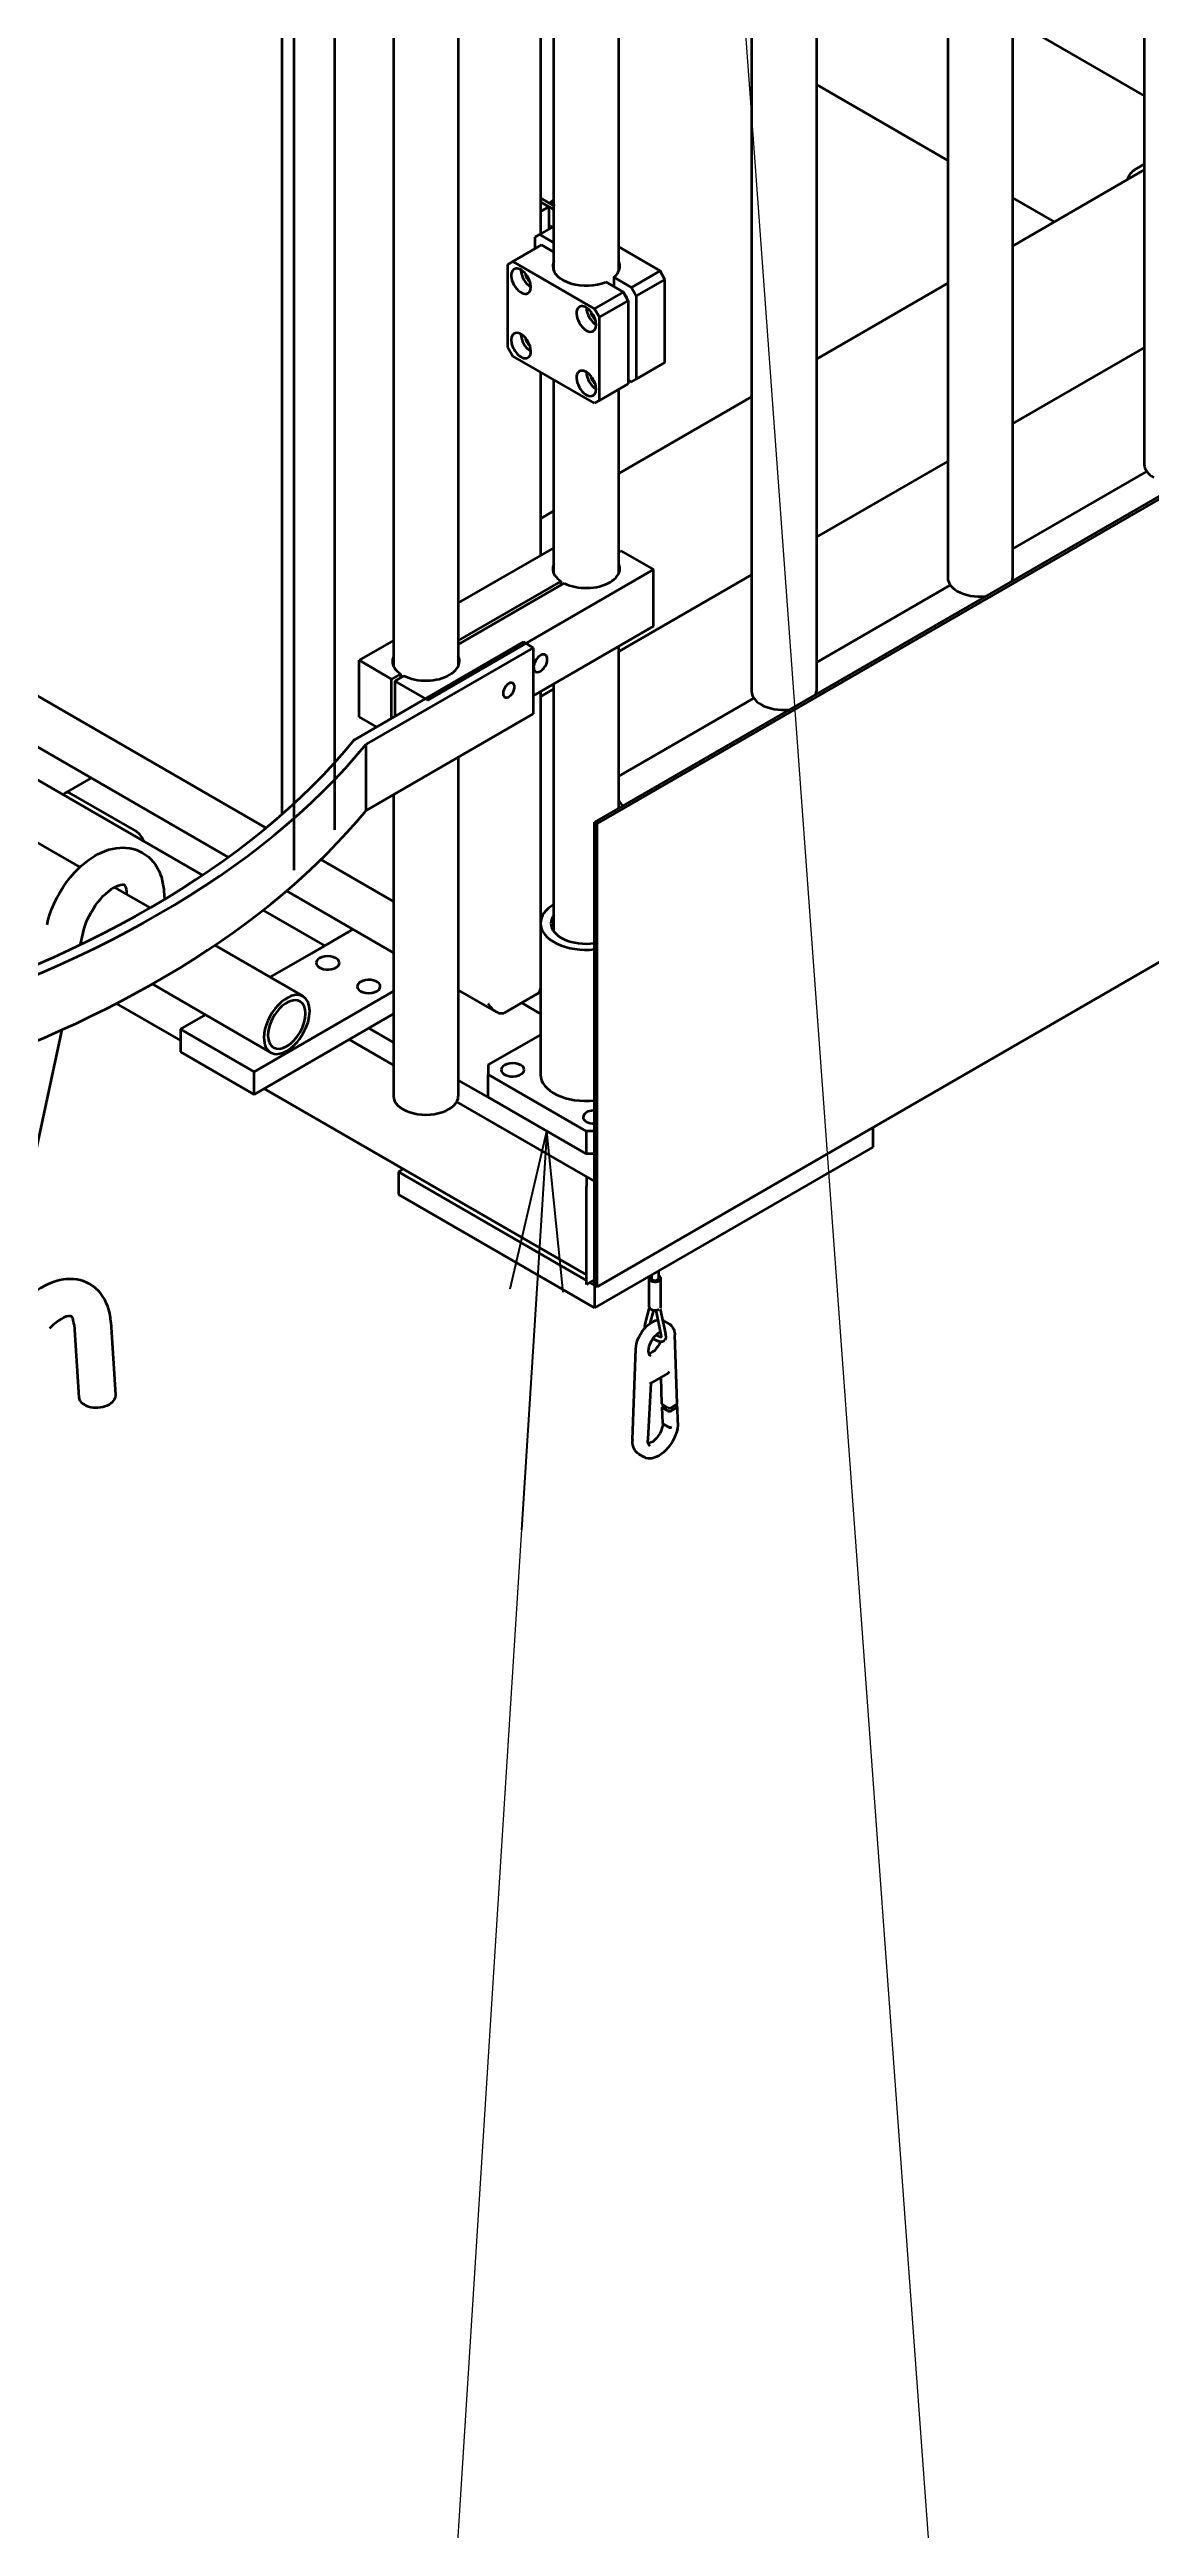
# Model space of a CAD drawing. Header units: millimetres. Extents: x -73083 to 81340, y -6859 to 6812.
# Drawn here: x -58181 to -57707, y -3440 to -2371 of the extents above; entities that cross this region are included whole.
import ezdxf

# ---------------------------------------------------------------- set-up
doc = ezdxf.new("R2010")
doc.units = ezdxf.units.MM
doc.layers.add('word_dim', color=253, linetype='Continuous')
doc.styles.get("Standard").update_dxf_attribs({"font": 'romans.shx', "bigfont": 'bigfont.shx'})
doc.dimstyles.new('STANDARD 1-23', dxfattribs={"dimscale": 23, "dimtxt": 3.5, "dimasz": 3, "dimexe": 1, "dimexo": 0, "dimgap": 1, "dimtad": 3, "dimdsep": 46, "dimtxsty": 'Standard', "dimblk1": 'OPEN', "dimblk2": 'OPEN', "dimsah": 1, "dimcen": 0, "dimclrd": 256, "dimclre": 256, "dimclrt": 3, "dimazin": 2, "dimtfac": 1, "dimtmove": 0, "dimatfit": 3, "dimldrblk": 'OPEN', "dimfxl": 0, "dimtolj": 1, "dimtzin": 0, "dimlwd": 13, "dimlwe": 13, "dimarcsym": 0})

# ---------------------------------------------------------------- blocks, each defined once
blk = doc.blocks.new('A$C7FC73B9A')
at = {"color": 7, "lineweight": 35}
for p, q in [((1979.1, 3565.3), (1979.1, 2695)), ((1922.2, 3528.6), (1922.2, 2646)), ((1894.2, 3516.3), (1894.2, 2646)), ((1837.4, 3479.6), (1837.4, 2597)), ((1809.4, 3467.3), (1809.4, 2597)), ((1682.7, 3278.9), (1682.7, 2607.8)), ((1654.7, 3262.8), (1654.7, 2607.8)), ((1724, 2778.4), (1724, 3262.3)), ((1752, 2778.4), (1752, 3258.2)), ((1629.3, 2537.2), (1629.3, 3240.7)), ((1611.8, 2519.7), (1611.8, 3224)), ((1606.6, 2544), (1606.6, 3219.5)), ((1718.3, 2794.5), (1718.3, 3105.2)), ((1922.2, 2887), (1979.1, 2854.2)), ((1837.4, 2859.1), (1894.2, 2826.3)), ((2236.6, 2826.3), (1741.6, 2540.5)), ((2237.6, 2825.6), (1742.7, 2539.9)), ((1922.2, 2789.3), (1979.1, 2822.2)), ((1922.2, 2810.1), (1940.2, 2799.7)), ((1741.6, 2762.2), (1706.2, 2782.7)), ((1769.9, 2778.6), (1752, 2788.9)), ((1704.1, 2745.5), (1704.1, 2781.4)), ((1772, 2739), (1772, 2774.9)), ((1837.4, 2740.4), (1894.2, 2773.2)), ((1756.1, 2765.7), (1756.1, 2729.8)), ((1759.6, 2767.8), (1759.6, 2731.8)), ((1743.7, 2722.6), (1743.7, 2758.6)), ((1599.6, 2538), (1248.3, 2740.8)), ((1741.6, 2721.4), (1706.2, 2741.8)), ((1922.2, 2712.5), (1979.1, 2745.3)), ((1718.3, 2655.7), (1718.3, 2734.9)), ((1724, 2647.8), (1724, 2731.5)), ((1248.3, 2718.7), (1583.3, 2525.4)), ((1752, 2647.8), (1752, 2727.5)), ((1752, 2691.1), (1809.4, 2724.2)), ((1248.3, 2704.5), (1572.1, 2517.6)), ((1837.4, 2663.5), (1894.2, 2696.3)), ((1980.1, 2691.9), (1922.2, 2658.5)), ((1248.3, 2677.3), (1519.1, 2521)), ((1724, 2659), (1682.7, 2635.2)), ((1669.5, 2593.2), (1767, 2649.6)), ((1727.1, 2644.5), (1682.7, 2618.9)), ((1682.7, 2617.2), (1728.5, 2643.7)), ((1752, 2614.2), (1809.4, 2647.3)), ((1767, 2625.1), (1767, 2649.6)), ((1895.2, 2642.9), (1837.4, 2609.5)), ((1767, 2625.1), (1715.1, 2595.1)), ((1742.7, 2339.8), (2236.6, 2625)), ((1710.9, 2618.3), (1637.9, 2576.1)), ((1639.8, 2585.9), (1639.8, 2610.4)), ((1715.1, 2615.8), (1642.9, 2574.1)), ((1715.1, 2615.8), (1715.1, 2587.3)), ((1752, 2546.5), (1752, 2616.4)), ((1724, 2493.2), (1724, 2600.3)), ((1718.3, 2496.9), (1718.3, 2596.9)), ((1810.4, 2594), (1752, 2560.3)), ((1715.1, 2587.3), (1642.9, 2545.5)), ((1642.9, 2545.5), (1642.9, 2574.1)), ((1682.7, 2568.6), (1682.7, 2422.2)), ((1515.3, 2552.7), (1543.6, 2536.4)), ((1654.7, 2552.4), (1654.7, 2422.2)), ((1741.6, 2340.4), (1741.6, 2540.5)), ((1742.7, 2339.8), (1742.7, 2539.9)), ((1654.7, 2506.2), (1623.3, 2524.3)), ((1608.5, 2510.8), (1654.7, 2484.1)), ((1598.3, 2502.5), (1625, 2487.1)), ((1619.2, 2483.7), (1637.3, 2494.2)), ((1718.3, 2431.5), (1718.3, 2496.8)), ((1577.5, 2487.3), (1615.6, 2465.3)), ((1601.4, 2473.5), (1619.2, 2483.7)), ((1534.9, 2462.2), (1562.7, 2446.2)), ((1550.4, 2470.6), (1601.6, 2441)), ((1654.7, 2467.5), (1594.5, 2432.7)), ((1500.3, 2398.5), (1511.6, 2450.9)), ((1562.7, 2451.1), (1594.5, 2432.7)), ((1654.7, 2457.7), (1594.5, 2422.9)), ((1594.5, 2422.9), (1562.7, 2441.3)), ((1654.7, 2435.5), (1635.5, 2446.6)), ((1695.6, 2435.6), (1718.3, 2448.6)), ((1738, 2407), (1695.6, 2431.5)), ((1598.7, 2425.4), (1738.1, 2344.9)), ((1741.6, 2385.4), (1682.1, 2419.7)), ((1738, 2397.2), (1695.6, 2421.7)), ((1861.8, 2400.1), (1741.6, 2330.7)), ((1738.1, 2342.5), (1656.8, 2389.4)), ((1741.6, 2330.7), (1656.8, 2379.6)), ((1738.1, 2342.5), (1738.1, 2375.2)), ((1516.7, 2323.5), (1518.7, 2292)), ((1532.6, 2324.5), (1534.6, 2293.1)), ((1758, 2273.8), (1759.4, 2313)), ((1777.3, 2289.4), (1776.2, 2319.1)), ((1765.9, 2298.2), (1764.6, 2274))]:
    blk.add_line(p, q, dxfattribs=at)
at = {"color": 7, "lineweight": 35, "ltscale": 0.118623}
blk.add_line((1979.1, 2824.6), (1974.9, 2822.2), dxfattribs=at)
at = {"color": 7, "lineweight": 35, "ltscale": 0.165943}
blk.add_line((1724, 2806.7), (1718.3, 2810), dxfattribs=at)
at = {"color": 7, "lineweight": 35, "ltscale": 0.100613}
for p, q in [((1721.8, 2806.3), (1718.3, 2808.3)), ((1718.3, 2804.3), (1721.8, 2806.3))]:
    blk.add_line(p, q, dxfattribs=at)
at = {"color": 7, "lineweight": 35, "ltscale": 0.141441}
blk.add_line((1718.3, 2808.3), (1723.2, 2805.5), dxfattribs=at)
at = {"color": 7, "lineweight": 35, "ltscale": 0.244946}
blk.add_line((1721.8, 2806.3), (1721.8, 2796.5), dxfattribs=at)
at = {"color": 7, "lineweight": 35, "ltscale": 0.045195}
blk.add_line((1722.3, 2808), (1724, 2807.6), dxfattribs=at)
at = {"color": 7, "lineweight": 35, "ltscale": 0.006964}
blk.add_line((1722.3, 2808), (1722.3, 2807.7), dxfattribs=at)
at = {"color": 7, "lineweight": 35, "ltscale": 0.011957}
blk.add_line((1724, 2807.1), (1724, 2806.7), dxfattribs=at)
at = {"color": 7, "lineweight": 35, "ltscale": 0.061237}
for p, q in [((1717.9, 2794.3), (1715.8, 2793.1)), ((1706.2, 2782.7), (1704.1, 2781.4)), ((1743.7, 2722.6), (1741.6, 2721.4))]:
    blk.add_line(p, q, dxfattribs=at)
at = {"color": 7, "lineweight": 35, "ltscale": 0.122473}
for p, q in [((1715.8, 2793.1), (1715.8, 2788.2)), ((1715.1, 2615.8), (1710.9, 2618.3))]:
    blk.add_line(p, q, dxfattribs=at)
at = {"color": 7, "lineweight": 35, "ltscale": 0.177602}
blk.add_line((1717.9, 2794.3), (1724, 2797.8), dxfattribs=at)
at = {"color": 7, "lineweight": 35, "ltscale": 0.177604}
blk.add_line((1717.9, 2794.3), (1724, 2790.7), dxfattribs=at)
at = {"color": 7, "lineweight": 35, "ltscale": 0.040827}
for p, q in [((1721.8, 2798.3), (1723.2, 2797.4)), ((1756.1, 2731.4), (1757.5, 2730.6))]:
    blk.add_line(p, q, dxfattribs=at)
at = {"color": 7, "lineweight": 35, "ltscale": 0.035858}
blk.add_line((1722, 2796.7), (1722, 2798.1), dxfattribs=at)
at = {"color": 7, "lineweight": 35, "ltscale": 0.357217}
for p, q in [((1718.6, 2789.8), (1706.2, 2782.7)), ((1769.9, 2778.6), (1757.5, 2771.4)), ((1741.6, 2762.2), (1754, 2769.4)), ((1743.7, 2758.6), (1756.1, 2765.7)), ((1772, 2739), (1759.6, 2731.8)), ((1743.7, 2722.6), (1756.1, 2729.8))]:
    blk.add_line(p, q, dxfattribs=at)
at = {"color": 7, "lineweight": 35, "ltscale": 0.157193}
blk.add_line((1724, 2786.7), (1718.6, 2789.8), dxfattribs=at)
at = {"color": 7, "lineweight": 35, "ltscale": 0.218763}
blk.add_line((1754, 2769.4), (1746.4, 2773.8), dxfattribs=at)
at = {"color": 7, "lineweight": 35, "ltscale": 0.218762}
blk.add_line((1749.9, 2775.8), (1757.5, 2771.4), dxfattribs=at)
at = {"color": 7, "lineweight": 35, "ltscale": 0.102061}
blk.add_line((1749.9, 2775.8), (1749.9, 2771.7), dxfattribs=at)
at = {"color": 7, "lineweight": 35, "ltscale": 0.106065}
blk.add_line((1757.5, 2771.4), (1759.6, 2767.8), dxfattribs=at)
at = {"color": 7, "lineweight": 35, "ltscale": 0.35722}
blk.add_line((1772, 2774.9), (1759.6, 2767.8), dxfattribs=at)
at = {"color": 7, "lineweight": 35, "ltscale": 0.106067}
for p, q in [((1772, 2774.9), (1769.9, 2778.6)), ((1743.7, 2758.6), (1741.6, 2762.2)), ((1756.1, 2765.7), (1754, 2769.4)), ((1704.1, 2745.5), (1706.2, 2741.8))]:
    blk.add_line(p, q, dxfattribs=at)
at = {"color": 7, "lineweight": 35, "ltscale": 0.061238}
for p, q in [((1757.5, 2730.6), (1759.6, 2731.8)), ((1771.7, 2324.9), (1773.9, 2323.7)), ((1771.3, 2280.5), (1773.5, 2279.3))]:
    blk.add_line(p, q, dxfattribs=at)
at = {"color": 7, "lineweight": 35, "ltscale": 0.165942}
for p, q in [((1718.3, 2671.6), (1724, 2674.9)), ((1718.3, 2594.7), (1724, 2598.1))]:
    blk.add_line(p, q, dxfattribs=at)
at = {"color": 7, "lineweight": 35, "ltscale": 0.024522}
blk.add_line((1752, 2657.2), (1752.9, 2657.7), dxfattribs=at)
at = {"color": 7, "lineweight": 35, "ltscale": 0.408246}
blk.add_line((1752.9, 2657.7), (1767, 2649.6), dxfattribs=at)
at = {"color": 7, "lineweight": 35, "ltscale": 0.040823}
blk.add_line((1727.1, 2642.8), (1727.1, 2644.5), dxfattribs=at)
at = {"color": 7, "lineweight": 35, "ltscale": 0.432761}
blk.add_line((1654.7, 2619), (1639.8, 2610.4), dxfattribs=at)
at = {"color": 7, "lineweight": 35, "ltscale": 0.408248}
blk.add_line((1653.9, 2602.2), (1639.8, 2610.4), dxfattribs=at)
at = {"color": 7, "lineweight": 35, "ltscale": 0.112972}
for p, q in [((1657.8, 2604.5), (1653.9, 2602.2)), ((1655.3, 2601.4), (1659.2, 2603.7))]:
    blk.add_line(p, q, dxfattribs=at)
at = {"color": 7, "lineweight": 35, "ltscale": 0.420471}
blk.add_line((1653.9, 2585.4), (1653.9, 2602.2), dxfattribs=at)
at = {"color": 7, "lineweight": 35, "ltscale": 0.408245}
blk.add_line((1655.3, 2601.4), (1669.5, 2593.2), dxfattribs=at)
at = {"color": 7, "lineweight": 35, "ltscale": 0.379647}
blk.add_line((1655.3, 2601.4), (1655.3, 2586.2), dxfattribs=at)
at = {"color": 7, "lineweight": 35, "ltscale": 0.040824}
blk.add_line((1657.8, 2602.8), (1657.8, 2604.5), dxfattribs=at)
at = {"color": 7, "lineweight": 35, "ltscale": 0.216345}
blk.add_line((1647.3, 2581.6), (1639.8, 2585.9), dxfattribs=at)
at = {"color": 7, "lineweight": 35, "ltscale": 0.32574}
blk.add_line((1512.8, 2553), (1524.1, 2559.5), dxfattribs=at)
at = {"color": 7, "lineweight": 35, "ltscale": 0.030619}
for p, q in [((1742.7, 2539.9), (1741.6, 2540.5)), ((1742.7, 2339.8), (1741.6, 2340.4))]:
    blk.add_line(p, q, dxfattribs=at)
at = {"color": 7, "lineweight": 35, "ltscale": 0.442911}
blk.add_line((1534.1, 2512.3), (1549.5, 2503.5), dxfattribs=at)
at = {"color": 7, "lineweight": 35, "ltscale": 0.013805}
blk.add_line((1539.4, 2509.8), (1539.5, 2509.2), dxfattribs=at)
at = {"color": 7, "lineweight": 35, "ltscale": 0.092525}
blk.add_line((1555.4, 2510.8), (1555.7, 2507.1), dxfattribs=at)
at = {"color": 7, "lineweight": 35, "ltscale": 0.13099}
blk.add_line((1519.5, 2487.6), (1520.6, 2492.7), dxfattribs=at)
at = {"color": 7, "lineweight": 35, "ltscale": 0.017517}
blk.add_line((1519.7, 2488.3), (1520.3, 2488), dxfattribs=at)
at = {"color": 7, "lineweight": 35, "ltscale": 0.473605}
blk.add_line((1682.7, 2467.9), (1699.2, 2458.4), dxfattribs=at)
at = {"color": 7, "lineweight": 35, "ltscale": 0.408249}
blk.add_line((1716.8, 2466.3), (1702.7, 2458.1), dxfattribs=at)
at = {"color": 7, "lineweight": 35, "ltscale": 0.237396}
blk.add_line((1710.1, 2462.4), (1718.3, 2457.6), dxfattribs=at)
at = {"color": 7, "lineweight": 35, "ltscale": 0.310414}
blk.add_line((1562.7, 2451.1), (1573.4, 2457.3), dxfattribs=at)
at = {"color": 7, "lineweight": 35, "ltscale": 0.244949}
for p, q in [((1562.7, 2451.1), (1562.7, 2441.3)), ((1594.5, 2422.9), (1594.5, 2432.7)), ((1695.6, 2421.7), (1695.6, 2431.5)), ((1738, 2407), (1738, 2397.2)), ((1656.8, 2389.4), (1656.8, 2379.6)), ((1741.6, 2395.2), (1741.6, 2385.4))]:
    blk.add_line(p, q, dxfattribs=at)
at = {"color": 7, "lineweight": 35, "ltscale": 0.309927}
blk.add_line((1654.7, 2445.3), (1644, 2451.5), dxfattribs=at)
at = {"color": 7, "lineweight": 35, "ltscale": 0.371542}
blk.add_line((1695.6, 2421.7), (1682.7, 2429.1), dxfattribs=at)
at = {"color": 7, "lineweight": 35, "ltscale": 0.102062}
blk.add_line((1695.6, 2435.6), (1695.6, 2431.5), dxfattribs=at)
at = {"color": 7, "lineweight": 35, "ltscale": 0.214208}
blk.add_line((1861.8, 2408.6), (1861.8, 2400.1), dxfattribs=at)
at = {"color": 7, "lineweight": 35, "ltscale": 0.088708}
for p, q in [((1741.6, 2407), (1738, 2407)), ((1741.6, 2397.2), (1738, 2397.2))]:
    blk.add_line(p, q, dxfattribs=at)
at = {"color": 7, "lineweight": 35, "ltscale": 0.05979}
blk.add_line((1656.8, 2389.4), (1658.8, 2390.6), dxfattribs=at)
at = {"color": 7, "lineweight": 35, "ltscale": 0.102066}
blk.add_line((1738.1, 2387.4), (1738.1, 2383.3), dxfattribs=at)
at = {"color": 7, "lineweight": 35, "ltscale": 0.204124}
blk.add_line((1738.1, 2375.2), (1738.1, 2383.3), dxfattribs=at)
at = {"color": 7, "lineweight": 35, "ltscale": 0.306186}
for p, q in [((1765.2, 2331.1), (1765.2, 2343.4)), ((1770.2, 2331.1), (1770.2, 2343.4))]:
    blk.add_line(p, q, dxfattribs=at)
at = {"color": 7, "lineweight": 35, "ltscale": 0.037723}
blk.add_line((1766.2, 2344.9), (1766.2, 2343.4), dxfattribs=at)
at = {"color": 7, "lineweight": 35, "ltscale": 0.081025}
blk.add_line((1769.2, 2346.6), (1769.2, 2343.4), dxfattribs=at)
at = {"color": 7, "lineweight": 35, "ltscale": 0.101382}
blk.add_line((1741.6, 2342.8), (1738.1, 2340.8), dxfattribs=at)
at = {"color": 7, "lineweight": 35, "ltscale": 0.042276}
blk.add_line((1738.1, 2340.8), (1738.1, 2342.5), dxfattribs=at)
at = {"color": 7, "lineweight": 35, "ltscale": 0.059103}
blk.add_line((1741.6, 2340.5), (1739.5, 2341.6), dxfattribs=at)
at = {"color": 7, "lineweight": 35, "ltscale": 0.244439}
blk.add_line((1741.6, 2340.4), (1741.6, 2330.7), dxfattribs=at)
at = {"color": 7, "lineweight": 35, "ltscale": 0.189276}
blk.add_line((1765.2, 2330.9), (1763.3, 2323.6), dxfattribs=at)
at = {"color": 7, "lineweight": 35, "ltscale": 0.148735}
blk.add_line((1767, 2329.7), (1765.5, 2324), dxfattribs=at)
at = {"color": 7, "lineweight": 35, "ltscale": 0.271641}
blk.add_line((1770.4, 2319.1), (1768.2, 2329.7), dxfattribs=at)
at = {"color": 7, "lineweight": 35, "ltscale": 0.272891}
blk.add_line((1772.3, 2319.5), (1770.1, 2330.1), dxfattribs=at)
at = {"color": 7, "lineweight": 35, "ltscale": 0.214311}
blk.add_line((1773.3, 2302.5), (1765.9, 2298.2), dxfattribs=at)
at = {"color": 7, "lineweight": 35, "ltscale": 0.289351}
blk.add_line((1770.7, 2289.2), (1770.3, 2300.7), dxfattribs=at)
at = {"color": 7, "lineweight": 35, "ltscale": 0.172012}
blk.add_line((1771, 2280.9), (1770.8, 2287.8), dxfattribs=at)
at = {"color": 7, "lineweight": 35, "ltscale": 0.061235}
for p, q in [((1773.1, 2287.5), (1771, 2288.8)), ((1773.2, 2286.2), (1771.1, 2287.4)), ((1760.7, 2267.5), (1762.9, 2266.3))]:
    blk.add_line(p, q, dxfattribs=at)
at = {"color": 7, "lineweight": 35, "ltscale": 0.013535}
blk.add_line((1771.5, 2288.5), (1771.1, 2288.2), dxfattribs=at)
at = {"color": 7, "lineweight": 35, "ltscale": 0.071696}
blk.add_line((1777, 2289), (1774.6, 2287.5), dxfattribs=at)
at = {"color": 7, "lineweight": 35, "ltscale": 0.071697}
blk.add_line((1777.1, 2287.6), (1774.6, 2286.2), dxfattribs=at)
at = {"color": 7, "lineweight": 35, "ltscale": 0.015065}
blk.add_line((1777.1, 2288.4), (1776.6, 2288.7), dxfattribs=at)
at = {"color": 7, "lineweight": 35, "ltscale": 0.160743}
blk.add_line((1777.6, 2281.6), (1777.4, 2288), dxfattribs=at)
at = {"color": 7, "lineweight": 35}
for points in [[(1505, 2496.1), (1505.5, 2498.4), (1506.2, 2500.7), (1507.1, 2503), (1508.1, 2505.4), (1509.2, 2507.8), (1510.5, 2510.1), (1511.9, 2512.4), (1513.4, 2514.6), (1515.1, 2516.7), (1516.8, 2518.7), (1518, 2519.9), (1519.8, 2521.6), (1521.7, 2523.2), (1523, 2524.2), (1524.3, 2525.1), (1525.7, 2525.9), (1527, 2526.6), (1528.3, 2527.3)], [(1528.3, 2527.3), (1529.9, 2528), (1531.7, 2528.6), (1533.3, 2529), (1534.9, 2529.3), (1536.4, 2529.4), (1537.9, 2529.5), (1539.1, 2529.4), (1540.7, 2529.2), (1542.2, 2528.9), (1543.6, 2528.5), (1544.8, 2528), (1546, 2527.4), (1546.3, 2527.2)], [(1546.3, 2527.2), (1547.6, 2526.4), (1548.8, 2525.5), (1549.8, 2524.5), (1550.8, 2523.4), (1551.8, 2522.1), (1552.7, 2520.6), (1553.4, 2519.3), (1553.9, 2518), (1554.4, 2516.7), (1554.8, 2515.1), (1555.1, 2513.5), (1555.4, 2511.6), (1555.4, 2510.8)], [(1520.6, 2492.7), (1521.1, 2494.6), (1521.8, 2496.7), (1522.4, 2498.3), (1523.2, 2499.9), (1524, 2501.5), (1525, 2503.1), (1526, 2504.6), (1527.1, 2506), (1528.2, 2507.4), (1529.3, 2508.6), (1530.5, 2509.7), (1531.6, 2510.6), (1532.7, 2511.5), (1533.7, 2512.1), (1534.9, 2512.7)], [(1534.9, 2512.7), (1535.9, 2513.1), (1536.8, 2513.4), (1537.6, 2513.5), (1538, 2513.5), (1538.3, 2513.4), (1538.3, 2513.4)], [(1538.3, 2513.4), (1538.5, 2513.2), (1538.7, 2512.9), (1539, 2512.3), (1539.2, 2511.5), (1539.4, 2510.5), (1539.4, 2509.8)], [(1699.2, 2458.4), (1698.6, 2458.8), (1698.1, 2459.2), (1697.6, 2459.6), (1697.2, 2460.1), (1696.7, 2460.6), (1696.3, 2461.1), (1695.6, 2462.2)], [(1716.8, 2466.3), (1717.3, 2466.6), (1717.7, 2467), (1717.9, 2467.5), (1718.1, 2467.9), (1718.2, 2468.4), (1718.3, 2468.8), (1718.3, 2469.4)], [(1702.7, 2458.1), (1702.2, 2457.9), (1701.6, 2457.8), (1701, 2457.8), (1700.5, 2457.9), (1700.1, 2458), (1699.6, 2458.2), (1699.2, 2458.4)], [(1523.5, 2340.9), (1522.1, 2341.6), (1520.7, 2342.2), (1519.3, 2342.6), (1517.9, 2342.9), (1516.5, 2343.1), (1514.9, 2343.1), (1513.3, 2343.1), (1511.9, 2342.9), (1510.4, 2342.6), (1509, 2342.3), (1507.2, 2341.7), (1505.5, 2341), (1504, 2340.2), (1502.1, 2339.2), (1500.5, 2338.1), (1499, 2336.9), (1497.1, 2335.4), (1495.6, 2334), (1494.5, 2332.8)], [(1532.6, 2324.5), (1532.4, 2326.4), (1532.1, 2328.2), (1531.7, 2329.8), (1531.3, 2331.3), (1530.6, 2332.9), (1529.9, 2334.3), (1529, 2335.7), (1528.1, 2337), (1527.2, 2338), (1526.1, 2339), (1524.9, 2340), (1523.9, 2340.7), (1523.5, 2340.9)], [(1515.5, 2327), (1515.3, 2327.1), (1514.9, 2327.1), (1514.2, 2327.1), (1513.3, 2326.9), (1512.3, 2326.5), (1511.2, 2325.9), (1510.1, 2325.3), (1508.8, 2324.3), (1507.5, 2323.2), (1506.1, 2321.8)], [(1516.7, 2323.5), (1516.5, 2324.5), (1516.3, 2325.5), (1516.1, 2326.2), (1515.8, 2326.7), (1515.6, 2327), (1515.5, 2327)], [(1759.4, 2313), (1759.5, 2314.1), (1759.7, 2315.3), (1760.1, 2316.7), (1760.7, 2318.1), (1761.4, 2319.4), (1762.2, 2320.7), (1763.1, 2321.8), (1764.1, 2322.9), (1765.1, 2323.7), (1766, 2324.3), (1766.9, 2324.8), (1767.9, 2325.2), (1768.7, 2325.4), (1769.1, 2325.5)], [(1773.9, 2323.7), (1774.5, 2323.3), (1775, 2322.7), (1775.4, 2322.1), (1775.8, 2321.3), (1776.1, 2320.4), (1776.2, 2319.4), (1776.2, 2319.1)], [(1764.9, 2312.2), (1765, 2313.1), (1765.2, 2314.1), (1765.6, 2315.2), (1766.1, 2316.4), (1766.8, 2317.4), (1767.5, 2318.4), (1768.3, 2319.1), (1769.1, 2319.7), (1769.4, 2319.9)], [(1765.9, 2309.9), (1765.5, 2310.1), (1765.2, 2310.5), (1765.1, 2311), (1764.9, 2311.8), (1764.9, 2312.2)], [(1765.1, 2311), (1765.7, 2311.2), (1766.2, 2311.4)], [(1770, 2316.1), (1769.5, 2314.9), (1768.8, 2313.8), (1768.1, 2313), (1767.4, 2312.2), (1766.6, 2311.7), (1766.2, 2311.4)], [(1771.3, 2316.3), (1770.8, 2316.1), (1770.3, 2316.1), (1769.8, 2316.1), (1769.2, 2316.3), (1769.1, 2316.3)], [(1770.3, 2318.1), (1770.1, 2318.1), (1769.9, 2318.2)], [(1770.4, 2318.6), (1770.4, 2318.2), (1770.3, 2318.1), (1770.3, 2318.1)], [(1772.4, 2318.6), (1772.4, 2317.9), (1772.2, 2317.3), (1771.9, 2316.8), (1771.5, 2316.5), (1771.3, 2316.3)], [(1773.3, 2302.5), (1773.5, 2302.6), (1773.7, 2302.8), (1774, 2303.2)], [(1765.9, 2298.2), (1765.9, 2298.2), (1765.9, 2298.2), (1765.8, 2298.2), (1765.6, 2298.4)], [(1777.6, 2281.2), (1777.6, 2280), (1777.4, 2278.6), (1777.1, 2277.3), (1776.6, 2275.8), (1776, 2274.4), (1775.2, 2273), (1774.4, 2271.7), (1773.4, 2270.4), (1772.4, 2269.3), (1771.4, 2268.3), (1770.4, 2267.5), (1769.4, 2266.8), (1768.3, 2266.3), (1767.2, 2265.9), (1766.3, 2265.7), (1765.4, 2265.6), (1764.7, 2265.7), (1763.9, 2265.8), (1763.1, 2266.2), (1762.9, 2266.3)], [(1771, 2280.9), (1771, 2279.9), (1770.7, 2278.8), (1770.3, 2277.6), (1769.8, 2276.5), (1769.1, 2275.4), (1768.3, 2274.4), (1767.5, 2273.6), (1766.7, 2272.9), (1765.9, 2272.5), (1765.2, 2272.2), (1764.8, 2272.1)], [(1771.3, 2280.5), (1771.2, 2280.6), (1771.1, 2280.7), (1771, 2280.9)], [(1773.5, 2279.3), (1773.7, 2279.2), (1774, 2279.1), (1774.5, 2279.1), (1774.7, 2279.2), (1774.9, 2279.3)], [(1760.7, 2267.5), (1760.1, 2268), (1759.4, 2268.6), (1758.9, 2269.3), (1758.5, 2270.1), (1758.2, 2271), (1758, 2272.1), (1758, 2273.3), (1758, 2273.4)], [(1765.6, 2271), (1765.3, 2271.3), (1765, 2271.7), (1764.7, 2272.3), (1764.6, 2273), (1764.6, 2273.6)]]:
    blk.add_lwpolyline(points, dxfattribs=at)
for centre, radius, start, end in [((1766.5, 2322.8), 3.29, 165.4441, 180.4239), ((1767.5, 2322.8), 4.32, 180.2421, 190.5846), ((1769.7, 2321.5), 4.02, 60.0171, 69.19), ((1779.9, 2339.1), 25.2, 238.8036, 244.5144), ((1779.8, 2338.8), 22.9, 239.6945, 244.5357), ((1771.7, 2315.9), 4.69, 109.9626, 120.3487), ((1768, 2318.6), 2.39, 0.579, 12.0472), ((1768, 2318.6), 4.38, 0.2986, 11.8433), ((1766.6, 2281.2), 11, 359.9882, 2.1463), ((1769.7, 2273.4), 11.7, 177.9208, 179.9889), ((1771, 2273.6), 6.41, 176.9112, 179.9692)]:
    blk.add_arc(centre, radius, start, end, dxfattribs=at)
for centre, major_axis, ratio, start_param, end_param in [((1974.9, 2818.1), (2.5, 4.33), 0.577349, 0.785396, 1.929961), ((1726, 2807.1), (4, 0), 0.57735, 2.088484, 2.783793), ((1726, 2807.1), (4, 0), 0.57735, 3.926984, 4.194667), ((1726, 2807.1), (-2, 0), 0.57735, 6.140638, 6.283178), ((1726, 2807.1), (-2, 0), 0.57735, 6.283178, 6.425534), ((1726, 2798.9), (-4, 0), 0.57735, 0.448361, 0.754075), ((1726, 2799.1), (4, 0), 0.57735, 3.926984, 3.951692), ((1738, 2780.6), (14.5, 0), 0.57735, 2.878253, 3.141618), ((1738, 2780.6), (-14.5, 0), 0.57735, 3.141618, 3.404858), ((1709.8, 2774.1), (3, -5.2), 0.577346, 3.426995, 6.283157), ((1709.8, 2774.1), (3, -5.2), 0.577346, 3.141564, 3.426995), ((1709.8, 2774.1), (3, -5.2), 0.577346, 6.283157, 9.42475), ((1714, 2776.5), (3, -5.2), 0.577346, 3.926941, 5.497701), ((1714, 2776.5), (1.75, -3.03), 0.577346, 4.089796, 5.335738), ((1738, 2780.6), (14.5, 0), 0.57735, 3.141618, 5.3245), ((1738, 2780.6), (-14.5, 0), 0.57735, 2.529467, 3.141618), ((1738, 2757.8), (3, -5.2), 0.577346, 3.426995, 6.283157), ((1738, 2757.8), (3, -5.2), 0.577346, 3.141564, 3.426995), ((1738, 2757.8), (3, -5.2), 0.577346, 6.283157, 9.42475), ((1742.3, 2760.2), (3, -5.2), 0.577346, 3.926941, 5.497701), ((1742.3, 2760.2), (1.75, -3.03), 0.577346, 4.089796, 5.335738), ((1754, 2766.9), (1.23, -2.13), 0.577346, 1.040765, 2.101269), ((1709.8, 2746.3), (3, -5.2), 0.577346, 3.141564, 6.283157), ((1709.8, 2746.3), (3, -5.2), 0.577346, 0.285402, 3.141564), ((1714, 2748.8), (3, -5.2), 0.577346, 3.926941, 5.497701), ((1714, 2748.8), (1.75, -3.03), 0.577346, 4.089796, 5.335738), ((1709.8, 2746.3), (3, -5.2), 0.577346, 6.283157, 6.568588), ((1738, 2730), (3, -5.2), 0.577346, 3.426995, 6.283157), ((1738, 2730), (3, -5.2), 0.577346, 3.141564, 3.426995), ((1738, 2730), (3, -5.2), 0.577346, 6.283157, 9.42475), ((1742.3, 2732.4), (3, -5.2), 0.577346, 3.926941, 5.497701), ((1742.3, 2732.4), (1.75, -3.03), 0.577346, 4.089796, 5.335738), ((1230.8, 2686.9), (456, 0), 0.57735, 3.14163, 5.840376), ((1230.8, 2686.9), (450, 0), 0.57735, 3.141625, 5.842675), ((1993.1, 2695), (-14, 0), 0.57735, 6.283178, 7.068576), ((1738, 2650), (-14.5, 0), 0.57735, 6.020059, 6.283239), ((1738, 2650), (-14.5, 0), 0.57735, 0.000054, 0.716371), ((1738, 2650), (-14.5, 0), 0.57735, 0.854411, 2.356187), ((1738, 2650), (-14.5, 0), 0.57735, 2.356187, 3.141647), ((1738, 2650), (-14.5, 0), 0.57735, 3.141647, 3.40474), ((1908.2, 2646), (-14, 0), 0.57735, 6.283178, 7.068576), ((1908.2, 2646), (-14, 0), 0.57735, 2.974423, 3.141586), ((1908.2, 2646), (-14, 0), 0.57735, 0.785391, 1.737985), ((1668.7, 2610), (-14.5, 0), 0.57735, 6.020043, 6.283239), ((1668.7, 2610), (-14.5, 0), 0.57735, 3.141647, 3.404725), ((1718.2, 2609.1), (-2.09, -3.63), 0.577355, 3.141621, 5.99779), ((1718.2, 2609.1), (-2.09, -3.63), 0.577355, 0.000028, 3.141621), ((1668.7, 2610), (-14.5, 0), 0.57735, 0.000054, 0.716371), ((1668.7, 2610), (-14.5, 0), 0.57735, 0.854411, 2.356187), ((1668.7, 2610), (-14.5, 0), 0.57735, 2.356187, 3.141647), ((1704.5, 2597.5), (1.75, 3.03), 0.577355, 0.000018, 3.141611), ((1704.5, 2597.5), (1.75, 3.03), 0.577355, 4.99779, 6.283204), ((1718.2, 2609.1), (-2.09, -3.63), 0.577355, 5.99779, 6.283214), ((1704.5, 2597.5), (1.75, 3.03), 0.577355, 3.141611, 4.99779), ((1823.4, 2597), (-14, 0), 0.57735, 6.283178, 7.068576), ((1823.4, 2597), (-14, 0), 0.57735, 0.785391, 1.738067), ((1823.4, 2597), (-14, 0), 0.57735, 2.974341, 3.141586), ((1515.3, 2548.7), (-2.5, 4.33), 0.577353, 6.283184, 6.640987), ((1515.3, 2548.7), (-2.5, 4.33), 0.577353, 5.497786, 6.283184), ((1747.9, 2541.7), (7, -12.1), 0.577346, 1.720371, 1.929122), ((1747.9, 2541.7), (5.75, -9.96), 0.577346, 1.75322, 1.827683), ((1230.8, 2658.3), (456, 0), 0.57735, 4.600317, 5.840375), ((1543.6, 2532.3), (-2.5, 4.33), 0.577353, 4.354521, 5.497786), ((1738, 2496.8), (19.8, 0), 0.57735, 2.358672, 3.141591), ((1738, 2496.8), (19.8, 0), 0.57735, 3.141591, 4.893026), ((1738, 2496.8), (15.3, 0), 0.57735, 2.719147, 3.141611), ((1738, 2496.8), (15.3, 0), 0.57735, 3.141611, 4.945654), ((1626.3, 2479.7), (5, 0), 0.57735, 0.000018, 3.141611), ((1626.3, 2479.7), (5, 0), 0.57735, 3.141611, 4.997786), ((1626.3, 2479.7), (5, 0), 0.57735, 4.997786, 6.283204), ((1644, 2469.5), (-5, 0), 0.57735, 4.997786, 6.283204), ((1644, 2469.5), (-5, 0), 0.57735, 3.141611, 4.997786), ((1608.6, 2453.1), (7, 12.1), 0.577351, 0, 2.356195), ((1608.6, 2453.1), (5.75, 9.96), 0.577351, 0, 2.356195), ((1608.6, 2453.1), (7, 12.1), 0.577351, 3.141593, 6.283185), ((1608.6, 2453.1), (5.75, 9.96), 0.577351, 3.141593, 6.283185), ((1644, 2469.5), (-5, 0), 0.57735, 0.000018, 3.141611), ((1608.6, 2453.1), (7, 12.1), 0.577351, 2.356195, 3.141593), ((1608.6, 2453.1), (5.75, 9.96), 0.577351, 2.356195, 3.141593), ((1706.2, 2433.5), (-5, 0), 0.57735, 3.141611, 6.283204), ((1706.2, 2433.5), (-5, 0), 0.57735, 0.000018, 1.856193), ((1706.2, 2433.5), (-5, 0), 0.57735, 1.856193, 3.141611), ((1738, 2431.5), (19.8, 0), 0.57735, 3.141591, 4.893027), ((1668.7, 2422.2), (-14, 0), 0.57735, 6.283178, 9.424771), ((1741.6, 2413.1), (-5, 0), 0.57735, 4.997786, 6.283204), ((1741.6, 2413.1), (-5, 0), 0.57735, 0.000018, 1.573323), ((1741.6, 2413.1), (-5, 0), 0.57735, 4.709825, 4.997786), ((1767.7, 2343.4), (2.5, 0), 0.577351, 2.214272, 3.141585), ((1767.7, 2343.4), (2.5, 0), 0.577351, 3.141585, 5.49778), ((1767.7, 2343.4), (-1.5, 0), 0.577351, 6.283178, 8.639372), ((1767.7, 2343.4), (-1.5, 0), 0.577351, 2.356187, 3.141585), ((1767.7, 2343.4), (2.5, 0), 0.577351, 6.283178, 7.210506), ((1767.7, 2343.4), (2.5, 0), 0.577351, 5.49778, 6.283178), ((1767.7, 2331.1), (2.5, 0), 0.577351, 3.141585, 5.49778), ((1767.7, 2331.1), (2.5, 0), 0.577351, 5.896416, 6.283178), ((1526.7, 2292.6), (-7.98, -0.51), 0.617156, 6.283145, 9.424738), ((1776.3, 2289.4), (-1, 0), 0.57735, 2.355281, 3.16343), ((1771.7, 2289.2), (-1, 0), 0.57735, 0.021837, 0.784484), ((1771.8, 2287.8), (-1, 0), 0.57735, 5.496873, 6.304385), ((1771.8, 2287.8), (-1, 0), 0.57735, 0.021199, 0.784484), ((1773.9, 2288), (1, 0), 0.57735, 3.926077, 5.496873), ((1773.9, 2286.6), (1, 0), 0.57735, 3.926077, 5.496873), ((1776.4, 2288), (-1, 0), 0.57735, 3.16343, 3.926077), ((1776.4, 2288), (-1, 0), 0.57735, 2.355281, 3.16343)]:
    blk.add_ellipse(centre, major_axis=major_axis, ratio=ratio, start_param=start_param, end_param=end_param, dxfattribs=at)
blk = doc.blocks.new('aa1')
for p, q in [((-0.4, 0.0667), (0, 0)), ((0, 0), (-1, 0)), ((-0.4, -0.0667), (0, 0))]:
    blk.add_line(p, q)
blk = doc.blocks.new('aa2')
blk.add_circle((0, 0), 1)
blk = doc.blocks.new('*D1053')
at = {"layer": 'DEFPOINTS', "color": 0, "linetype": 'Continuous', "ltscale": 2}
for p in [(-57966.4, -2837.7), (-58045.4, -4088.7), (-58045.4, -4088.7)]:
    blk.add_point(p, dxfattribs=at)
at = {"layer": 'word_dim', "linetype": 'Continuous', "lineweight": 13, "ltscale": 2}
blk.add_line((-57977.3, -3009.8), (-58034.6, -3916.5), dxfattribs=at)
at = {"layer": 'word_dim', "linetype": 'Continuous', "lineweight": 13, "ltscale": 2, "xscale": 172.5, "yscale": 172.5, "zscale": 172.5}
for name, p, rotation in [('aa1', (-57966.4, -2837.7), 86.38672780098538), ('aa2', (-58045.4, -4088.7), 266.3867278009854)]:
    blk.add_blockref(name, p, dxfattribs=dict(at, rotation=rotation))
at = {"layer": 'word_dim', "color": 3, "linetype": 'Continuous', "ltscale": 2, "insert": (-58005.9, -3463.2), "char_height": 0.000023, "attachment_point": 5, "rotation": 86.3867}
blk.add_mtext('\\A1;1253.53', dxfattribs=at)
blk = doc.blocks.new('_Open')
at = {"color": 0, "lineweight": -2}
for p, q in [((-1, 0.1667), (0, 0)), ((-1, -0.1667), (0, 0)), ((0, 0), (-1, 0))]:
    blk.add_line(p, q, dxfattribs=at)

msp = doc.modelspace()

# ---------------------------------------------------------------- block references
at = {"layer": 'word_dim', "ltscale": 2}
msp.add_blockref('A$C7FC73B9A', (-59687.30853, -5244.75084), dxfattribs=at)

# ---------------------------------------------------------------- dimensions: what is measured, and where the dimension line sits
at = {"layer": 'word_dim', "color": 3, "linetype": 'Continuous', "ltscale": 2}
dim = msp.add_aligned_dim(p1=(-57966.42344, -2837.66437), p2=(-58045.42298, -4088.70177), distance=0, dimstyle='STANDARD 1-23', override={"dimtxt": 1e-06, "dimasz": 7.5, "dimgap": 0, "dimblk1": 'aa1', "dimblk2": 'aa2', "dimse1": 1, "dimse2": 1}, dxfattribs=at)
dim.commit()
dim.dimension.update_dxf_attribs({"geometry": '*D1053', "text_midpoint": (-58005.92322, -3463.18307)})

# ---------------------------------------------------------------- leaders
at = {"layer": 'word_dim', "linetype": 'Continuous', "ltscale": 2, "annotation_type": 0, "has_hookline": 1, "hookline_direction": 0, "text_width": 333.82857}
msp.add_leader([(-57906.56401, -2006.50039), (-57761.68767, -3991.15443), (-57692.68767, -3991.15443)], dimstyle='STANDARD 1-23', override={"dimtxt": 3, "dimgap": 1, "dimtad": 1}, dxfattribs=at)

doc.saveas('drawing.dxf')
